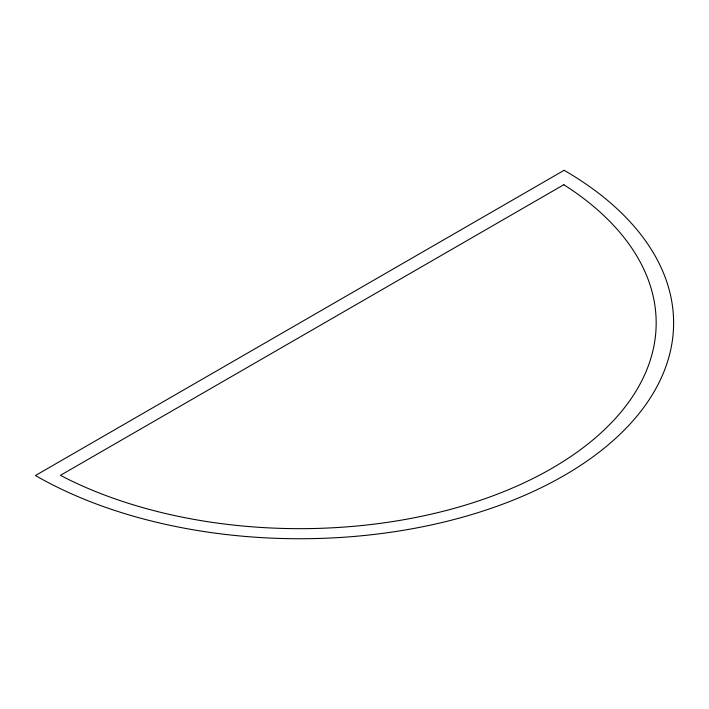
<?xml version="1.0" encoding="UTF-8"?>
<svg xmlns="http://www.w3.org/2000/svg" width="709" height="709" viewBox="0 0 709 709"><rect width="100%" height="100%" fill="white"/><g stroke="black" fill="none" stroke-linecap="round" stroke-linejoin="round"><path stroke-width="1.06" d="M564.125 170.302L35.45 475.526A373.829 215.828 0 0 0 564.125 475.526A373.829 215.828 0 0 0 564.125 170.302M563.815 184.712L60.425 475.349A356.379 205.752 0 0 0 551.788 468.401A356.379 205.752 0 0 0 563.815 184.712"/></g></svg>
